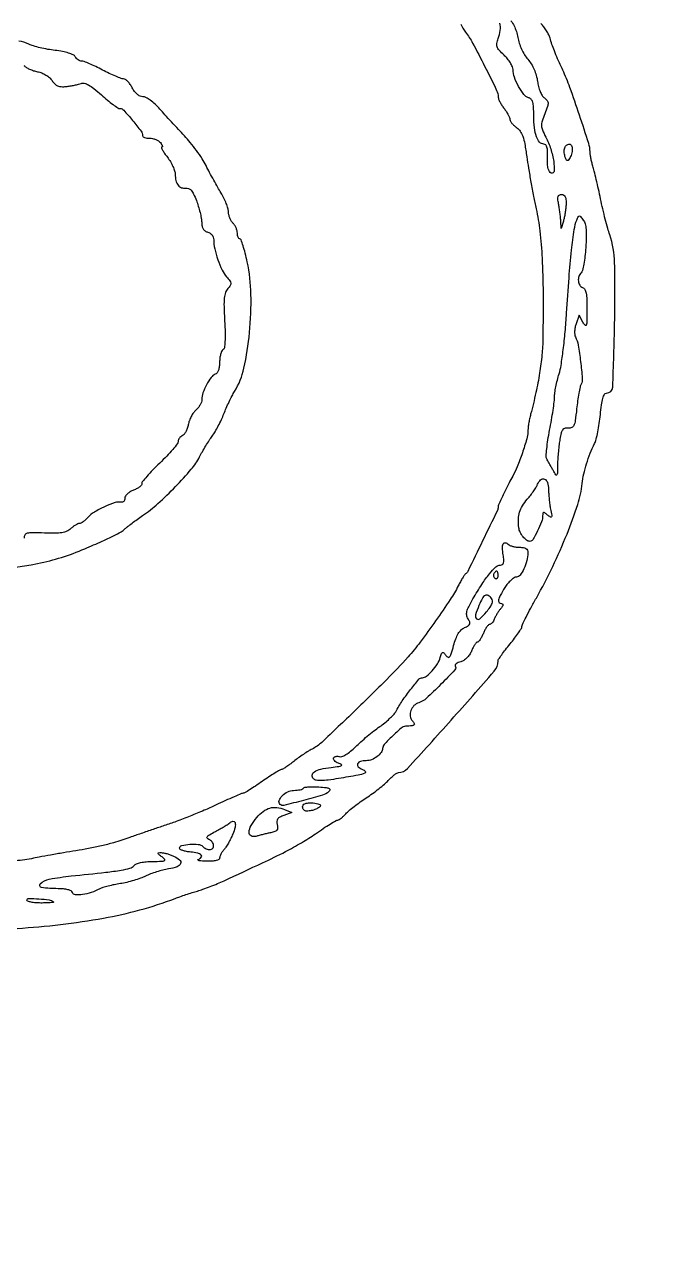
# Model space of a CAD drawing. Extents: x 0 to 5034, y 0 to 2560.
# Drawn here: x 911.2 to 1126.7, y 647.5 to 1064.3 of the extents above; entities that cross this region are included whole.
import ezdxf

# ---------------------------------------------------------------- set-up
doc = ezdxf.new("R2010")
doc.units = 0

msp = doc.modelspace()

# ---------------------------------------------------------------- linework, layer by layer
for points in [[(524.94203, 1406.5, -0.000002), (524.957967, 1420.439069, -0.000002), (524.972858, 1433.372917, -0.000002), (524.985445, 1444.229163, -0.000017)], [(1058.342836, 1064.478132, 0.063258), (1059.968444, 1061.767247, -0.043247), (1062.377039, 1058.091558, -0.006573), (1066.436675, 1050.303045, -0.003829), (1070.479916, 1042.135854, -0.109361), (1071.022236, 1039.862464, 0.089557), (1071.158307, 1039.173374, 0.024916), (1071.612376, 1038.165849, 0.024304), (1072.249887, 1037.057142, 0.023345), (1073, 1036, -0.020522), (1073.75017, 1034.955321, -0.022524), (1074.387624, 1033.883844, -0.02268), (1074.845877, 1032.926134, -0.095869), (1074.977764, 1032.306704, 0.129242), (1075.137714, 1031.7413, 0.038882), (1075.654406, 1031.002778, 0.036096), (1076.387276, 1030.232261, 0.032278), (1077.25, 1029.543498, -0.091305), (1078.436441, 1028.342945, -0.066116), (1079.282119, 1026.658728, -0.03913), (1079.956853, 1024.071173, -0.009677), (1080.645254, 1019.736794, 0.006762), (1081.229281, 1015.91594, 0.003572), (1082.051792, 1011.190857, 0.003554), (1082.96258, 1006.366636, 0.005483), (1083.825239, 1002.210804, -0.026229), (1085.063189, 994.692328, -0.014835), (1085.811228, 985.486012, -0.011428), (1086.144294, 973.824093, -0.005135), (1086.074234, 958.5, -0.020264), (1085.762243, 952.870591, -0.015885), (1084.983576, 946.804055, -0.014354), (1083.723433, 940.185025, -0.010373), (1081.955457, 932.88398, 0.013821), (1081.589605, 931.32628, 0.011157), (1081.280665, 929.635549, 0.011317), (1081.065586, 928.061324, 0.028295), (1081, 926.903307, -0.072274), (1080.655631, 924.53338, -0.010266), (1079.154838, 919.834074, -0.01228), (1077.409078, 915.113421, -0.036172), (1075.900949, 912, 0.015747), (1074.682076, 909.725313, 0.004552), (1072.9436, 906.138427, 0.001483), (1071.148005, 902.316843, 0.109504), (1071, 901.649149, -0.112854), (1070.714569, 900.400654, -0.000731), (1065.753557, 890.156129, -0.000661), (1060.740985, 879.878146, -0.126536), (1059.991043, 879, 0.090667), (1059.621045, 878.624269, 0.01026), (1058.967495, 877.61875, 0.012155), (1058.237301, 876.376841, 0.009601), (1057.506425, 875, -0.029003), (1054.80754, 870.359753, -0.007394), (1049.896286, 863.174464, -0.007823), (1044.655177, 855.986299, -0.020008), (1040.575996, 851, -0.014907), (1033.448105, 843.432473, -0.005042), (1022.637712, 832.8359, -0.002442), (1011.448668, 822.191824, -0.071445), (1008.234534, 819.93145, 0.020922), (1006.941977, 819.204876, 0.009048), (1005.281653, 818.135887, 0.008935), (1003.553783, 816.933387, 0.011713), (1002.022156, 815.770747, -0.009465), (1000.636944, 814.7094, -0.013077), (999.352152, 813.813907, -0.009662), (998.2583, 813.123184, -0.136821), (997.816562, 813, 0.135361), (997.337473, 812.867879, 0.004443), (995.62522, 811.825, 0.0082), (993.619399, 810.532683, 0.005579), (991.378623, 809, -0.005939), (989.134471, 807.467379, -0.00866), (987.11812, 806.175, -0.004917), (985.399501, 805.138177, -0.134044), (984.893347, 805, 0.099913), (984.348727, 804.890073, 0.002197), (981.859364, 803.829582, 0.004913), (978.953293, 802.542442, 0.003289), (975.653313, 801.015599, -0.009381), (971.772337, 799.277018, -0.005535), (967.076966, 797.339612, -0.005536), (962.343182, 795.507924, -0.00944), (958.344183, 794.09672, 0.001438), (954.555189, 792.827429, 0.001153), (950.482354, 791.43954, 0.001164), (946.721286, 790.138408, 0.002963), (944, 789.171759, -0.022225), (941.205525, 788.29875, -0.008097), (937.178125, 787.303942, -0.00801), (932.731811, 786.356475, -0.00948), (928.5, 785.608379, 0.002669), (924.304749, 784.925537, 0.002406), (919.96875, 784.174536, 0.00241), (916.088213, 783.463864, 0.007627), (913.5, 782.935962, -0.053873), (907.367332, 782.265978, -0.005722)], [(908.700923, 759.450072, 0.029206), (937.802935, 762.891686, 0.046237), (962, 769.549831, -0.006495), (963.627717, 770.140191, -0.003505), (965.646875, 770.827152, -0.00349), (967.714038, 771.498333, -0.005485), (969.5, 772.042976, 0.014129), (971.387038, 772.654288, 0.006625), (973.79375, 773.545894, 0.006558), (976.293489, 774.547673, 0.009153), (978.5, 775.513462, 0.002098), (991.511195, 781.56084, 0.00885), (999.233272, 785.357668, 0.014425), (1004.667174, 788.351108, 0.019418), (1009.391922, 791.387523, -0.005631), (1011.982095, 793.154876, -0.008264), (1014.302032, 794.645085, -0.004514), (1016.281826, 795.846471, -0.134908), (1016.840483, 796, 0.139913), (1017.284214, 796.126647, 0.024971), (1018.000062, 796.622691, 0.025272), (1018.803381, 797.308208, 0.02044), (1019.595012, 798.119798, -0.034286), (1020.657404, 799.150323, -0.01029), (1022.40916, 800.569939, -0.010263), (1024.446041, 802.086302, -0.010959), (1026.5, 803.483966, 0.012875), (1028.59203, 804.919296, 0.010694), (1030.743392, 806.549578, 0.010839), (1032.65046, 808.128475, 0.028498), (1033.924314, 809.364168, -0.01917), (1034.926604, 810.373382, -0.024011), (1035.933436, 811.225724, -0.023295), (1036.824612, 811.845802, -0.141258), (1037.359524, 812, 0.211004), (1040.362934, 813.326523, 0.002482), (1055.162559, 829.730826, 0.002755), (1069.693297, 846.180295, 0.181461), (1071, 849.662235, -0.145829), (1071.161461, 850.204057, -0.007859), (1072.175, 851.701711, -0.011735), (1073.467576, 853.459189, -0.008249), (1075, 855.377215, 0.009459), (1076.532258, 857.304572, 0.013151), (1077.825, 859.090814, 0.009606), (1078.82431, 860.612905, 0.141367), (1079, 861.221883, -0.113853), (1079.156652, 861.900927, -0.00356), (1080.431952, 864.471224, -0.006779), (1082.006895, 867.487163, -0.004626), (1083.87473, 870.873433, 0.01662), (1089.392522, 881.470088, 0.016392), (1094.221458, 892.458238, 0.016861), (1097.834153, 902.430715, 0.050672), (1099.36003, 909.5, -0.026634), (1099.89753, 912.736265, -0.020393), (1100.814993, 916.204334, -0.019866), (1102.046239, 919.694684, -0.021196), (1103.527229, 923, 0.053685), (1104.055758, 924.419811, 0.012608), (1104.619414, 926.895313, 0.012847), (1105.125338, 929.791031, 0.012315), (1105.490075, 932.75, -0.011002), (1105.884086, 936.017102, -0.032491), (1106.348538, 938.228897, -0.048021), (1106.881011, 939.610298, -0.284017), (1107.511722, 940, 0.402712), (1109.645437, 942.051203, 0.004627), (1110.295013, 963.572205, 0.01025), (1110.303614, 983.985683, 0.0778), (1108.629732, 993.432736, -0.015214), (1107.979614, 995.532693, -0.005018), (1107.149726, 998.655241, -0.004992), (1106.298156, 1002.13888, -0.005641), (1105.551906, 1005.5, 0.003092), (1104.839452, 1008.788026, 0.003135), (1104.089509, 1012.052106, 0.00305), (1103.401883, 1014.883973, 0.012817), (1102.935094, 1016.570998, -0.014098), (1102.577102, 1017.877837, -0.01226), (1102.274684, 1019.26493, -0.012422), (1102.062994, 1020.533869, -0.035129), (1102, 1021.429365, 0.077606), (1101.56867, 1024.191606, 0.003178), (1098.431446, 1033.781742, 0.005914), (1095.191371, 1043.108838, 0.020707), (1092.786435, 1049, -0.003147), (1091.069236, 1052.817635, -0.009207), (1089.950645, 1055.478281, -0.012653), (1089.149938, 1057.643109, -0.013842), (1088.485234, 1059.782227, 0.049895), (1088.070386, 1060.841414, 0.021505), (1087.321329, 1062.161853, 0.021024), (1086.396778, 1063.510204, 0.026083), (1085.422384, 1064.67825, -0.025125)], [(1075.28669, 1065.637497, -0.039303), (1076.353205, 1063.887729, -0.039089), (1077.137636, 1061.983106, -0.038515), (1077.620756, 1059.970197, 0.040142), (1078.079005, 1058.087897, 0.027971), (1078.880157, 1056.05244, 0.028105), (1079.895493, 1054.135512, 0.04291), (1081.002256, 1052.614565, -0.041611), (1082.15802, 1051.034905, -0.033755), (1083.129448, 1049.173497, -0.033355), (1083.852958, 1047.171745, -0.037742), (1084.26807, 1045.172192, 0.031506), (1084.613643, 1043.396763, 0.033999), (1085.173657, 1041.724817, 0.036645), (1085.858373, 1040.35807, 0.100773), (1086.580824, 1039.564559, -0.059435), (1087.517139, 1038.692114, -0.170691), (1087.8288, 1037.873665, -0.091421), (1087.647179, 1036.723523, -0.010414), (1086.717482, 1034.251936, 0.018626), (1085.821959, 1031.747152, 0.088558), (1085.626304, 1030.244277, 0.088605), (1085.962796, 1028.766911, 0.018656), (1087.09025, 1026.359569, -0.041893), (1088.73406, 1022.378377, -0.039892), (1089.724125, 1018.113322, -0.050752), (1089.87638, 1014.871886, -0.499287), (1088.9044, 1014.220863, -0.174777), (1088.285761, 1014.723233, -0.076468), (1087.878253, 1015.714462, -0.049385), (1087.667429, 1017.224472, -0.018721), (1087.661905, 1019.355663, 0.015776), (1087.66915, 1021.552717, 0.056958), (1087.471327, 1022.936031, 0.11247), (1087.066932, 1023.713111, 0.220199), (1086.447089, 1024, -0.213122), (1084.992489, 1024.649517, -0.096229), (1083.897418, 1026.480496, -0.060684), (1083.213309, 1029.456912, -0.026181), (1083, 1033.527878, 0.012226), (1082.927771, 1036.48134, 0.05732), (1082.651745, 1038.155386, 0.113461), (1082.1159, 1039.127252, 0.145085), (1081.25, 1039.661478, -0.16413), (1079.668142, 1040.720612, -0.037421), (1077.875229, 1043.453406, -0.039189), (1076.451912, 1046.57758, -0.087509), (1076, 1049.139891, 0.103278), (1075.794577, 1050.123801, 0.035506), (1075.115973, 1051.418939, 0.033497), (1074.14221, 1052.781238, 0.032982), (1072.990548, 1054.00883, -0.019847), (1071.323595, 1055.69473, -0.10198), (1070.65493, 1056.818372, -0.13231), (1070.573901, 1057.966643, -0.042696), (1071.046007, 1059.621006, 0.063173), (1071.700607, 1062.32944, 0.086131), (1071.548082, 1064.831916, 0.185691)], [(897.786815, 880.354, 0.040882), (915.587151, 882.50853, 0.050729), (931.5, 887.492781, 0.003217), (937.415279, 890.073229, 0.01086), (941.23197, 891.867719, 0.015264), (943.78006, 893.232551, 0.063612), (945.164711, 894.283688, -0.027369), (945.953551, 894.97786, -0.005519), (947.434686, 896.117651, -0.005811), (949.189888, 897.406098, -0.005404), (951.0172, 898.685417, 0.033256), (956.172075, 902.739925, 0.016967), (962.10625, 908.458483, 0.016175), (967.417723, 914.303363, 0.057539), (970.229584, 918.5, -0.010701), (971.178467, 920.250307, -0.007232), (972.331435, 922.20625, -0.007288), (973.50139, 924.065415, -0.014391), (974.493478, 925.5, 0.025362), (975.462293, 926.968775, 0.012197), (976.560078, 928.940625, 0.012059), (977.607658, 931.057774, 0.01689), (978.432462, 933, -0.011356), (979.234072, 934.947223, -0.00823), (980.211144, 937.079405, -0.00832), (981.206506, 939.074398, -0.017928), (982.052463, 940.568188, 0.084381), (985.199579, 948.384535, 0.029281), (987.092542, 960.430843, 0.029529), (987.586585, 973.3307, 0.047526), (986.317095, 984.25, 0.009592), (985.621784, 987.220865, 0.015371), (984.902622, 989.723438, 0.009218), (984.218476, 991.727304, 0.315746), (983.829698, 992, -0.21489), (983.512319, 992.143007, -0.079626), (983.243724, 992.566518, -0.060563), (983.060805, 993.190172, -0.041104), (983, 993.928571, 0.064082), (982.890877, 994.776513, 0.039128), (982.559375, 995.73125, 0.038656), (982.074273, 996.641413, 0.054664), (981.5, 997.357143, -0.063289), (980.924163, 998.10065, -0.038722), (980.435793, 999.098438, -0.038286), (980.09982, 1000.179812, -0.054457), (979.98355, 1001.178571, 0.069005), (979.814044, 1002.340356, 0.022212), (979.253319, 1003.99308, 0.021679), (978.458328, 1005.798177, 0.022676), (977.520759, 1007.5, -0.007527), (976.394875, 1009.40477, -0.003689), (975.01544, 1011.862746, -0.003659), (973.619156, 1014.438721, -0.005305), (972.427298, 1016.73488, 0.025641), (971.081119, 1019.089063, 0.013736), (969.194743, 1021.857134, 0.013643), (967.110019, 1024.58278, 0.020729), (965.140089, 1026.821231, -0.002689), (963.095498, 1028.982111, -0.00181), (960.782957, 1031.470654, -0.001823), (958.562653, 1033.895024, -0.003615), (956.82317, 1035.836351, 0.024695), (955.249831, 1037.449943, 0.029957), (953.618798, 1038.792672, 0.031708), (952.134936, 1039.734304, 0.12618), (951.09885, 1040, -0.106069), (950.146381, 1040.204354, -0.068155), (949.184608, 1040.805724, -0.058029), (948.280235, 1041.757295, -0.041723), (947.5, 1043, 0.033484), (946.805167, 1044.148211, 0.040386), (946.001099, 1045.11875, 0.044803), (945.209439, 1045.797359, 0.156026), (944.575866, 1046, -0.090821), (943.750042, 1046.151251, -0.009679), (941.931061, 1046.88125, -0.011677), (939.784341, 1047.851156, -0.009136), (937.5, 1049, 0.00898), (935.217401, 1050.148861, 0.011527), (933.075992, 1051.11875, 0.009478), (931.262365, 1051.850022, 0.091331), (930.448144, 1052, -0.092612), (929.871611, 1052.107712, -0.056202), (929.254879, 1052.430108, -0.053743), (928.693569, 1052.90419, -0.063048), (928.279973, 1053.464199, 0.155674), (927.58644, 1054.112526, 0.034539), (926.054742, 1054.713328, 0.030178), (923.98934, 1055.228445, 0.017937), (921.480283, 1055.603059, -0.016115), (918.982071, 1055.966755, -0.014484), (916.421168, 1056.501255, -0.014688), (914.152133, 1057.114843, -0.043513), (912.655609, 1057.713351, 0.092734), (909.205735, 1058.714653, 0.008672)], [(910.978038, 1050.526462, 0.081207), (911.679284, 1049.916351, 0.030802), (912.826242, 1049.301081, 0.02952), (914.179711, 1048.773376, 0.031834), (915.552495, 1048.424174, -0.048841), (916.982652, 1048.008201, -0.041625), (918.388184, 1047.305071, -0.043067), (919.599605, 1046.415973, -0.067989), (920.444199, 1045.444819, 0.051266), (921.367734, 1044.308546, 0.097447), (922.342058, 1043.653935, 0.088558), (923.556262, 1043.381578, 0.036804), (925.242187, 1043.431451, 0.014163), (926.616972, 1043.613246, 0.012102), (928.053801, 1043.880643, 0.01227), (929.348594, 1044.187554, 0.033636), (930.238837, 1044.487049, -0.163924), (931.334713, 1044.560379, -0.064387), (932.754902, 1043.98201, -0.040758), (934.601427, 1042.727374, -0.013509), (937.096991, 1040.602705, 0.01062), (939.143751, 1038.83964, 0.014665), (941.058501, 1037.352045, 0.011206), (942.695546, 1036.210892, 0.147647), (943.394154, 1036, -0.21248), (944.636761, 1035.446973, -0.010384), (947.651496, 1031.957682, -0.011862), (950.481548, 1028.371368, -0.162496), (951, 1026.818215, 0.250063), (951.167618, 1026.504021, 0.06489), (951.698407, 1026.240351, 0.050239), (952.466804, 1026.059583, 0.032676), (953.377555, 1026, -0.055078), (954.379233, 1025.889322, -0.043151), (955.42239, 1025.559375, -0.044437), (956.350236, 1025.074671, -0.077115), (957, 1024.5, -0.027818), (957.42654, 1023.923633, -0.064459), (957.661495, 1023.440625, -0.143719), (957.673383, 1023.13217, -0.343596), (957.503756, 1023, 0.53081), (957.368265, 1022.799734, 0.029826), (957.74957, 1021.991475, 0.024946), (958.42873, 1020.884526, 0.012852), (959.381311, 1019.566722, -0.028643), (960.384692, 1018.082098, -0.026882), (961.235258, 1016.461432, -0.027904), (961.83099, 1014.942488, -0.077998), (962.015313, 1013.816722, 0.054159), (962.262346, 1011.674754, 0.107454), (962.982506, 1010.133545, 0.143193), (964.114093, 1009.299555, 0.13235), (965.5542, 1009.173205, -0.144878), (966.522501, 1009.064205, -0.115674), (967.374989, 1008.442415, -0.066219), (968.204707, 1007.170597, -0.018833), (969.143337, 1005, -0.017558), (969.816504, 1003.068605, -0.0149), (970.393764, 1000.986562, -0.015157), (970.805618, 999.057598, -0.040251), (970.945616, 997.65638, 0.044093), (971.087348, 996.339968, 0.088359), (971.465966, 995.368535, 0.106065), (972.100175, 994.700248, 0.086323), (973, 994.289749, -0.081569), (973.794586, 993.936284, -0.080805), (974.437336, 993.346332, -0.081585), (974.855376, 992.588575, -0.085539), (975, 991.749388, 0.055864), (975.338541, 988.728776, 0.027714), (976.400293, 985.017376, 0.027494), (977.83189, 981.524953, 0.071022), (979.334363, 979.260478, -0.020064), (980.453551, 977.897482, -0.136869), (980.769349, 977.095949, -0.173416), (980.585083, 976.343452, -0.036983), (979.748915, 975.260478, 0.102789), (978.972927, 973.92561, 0.056342), (978.578549, 972.067559, 0.031523), (978.48324, 969.228717, 0.00702), (978.694445, 964.377001, -0.00802), (978.864695, 960.277433, -0.021248), (978.814761, 957.34442, -0.023982), (978.593809, 955.296347, -0.218847), (978.11, 954.567984, 0.151768), (977.681548, 954.075503, 0.038493), (977.326062, 953.063476, 0.035679), (977.081623, 951.789174, 0.029557), (977, 950.409598, -0.033157), (976.902004, 948.933483, -0.054477), (976.603011, 947.719192, -0.069532), (976.134725, 946.839366, -0.145115), (975.524573, 946.371056, 0.145405), (974.147249, 945.312675, 0.034849), (972.605768, 942.838314, 0.036466), (971.383917, 940.061913, 0.085628), (971, 937.836575, -0.0852), (970.85677, 937.002129, -0.042618), (970.413767, 936.023721, -0.040676), (969.767943, 935.062608, -0.04747), (969.004313, 934.271665, 0.061479), (968.195737, 933.38594, 0.032834), (967.417843, 932.121274, 0.032128), (966.783082, 930.70583, 0.042998), (966.406017, 929.350721, -0.035994), (966.07199, 928.081822, -0.040394), (965.568674, 926.924114, -0.044324), (964.982376, 926.028126, -0.134901), (964.401704, 925.600654, 0.078306), (963.865863, 925.291927, 0.065206), (963.411751, 924.815644, 0.066714), (963.104688, 924.251043, 0.091475), (963, 923.683605, -0.166939), (962.722894, 922.87677, -0.011418), (961.171487, 920.975793, -0.015317), (959.159868, 918.763623, -0.010851), (956.775274, 916.40222, 0.009801), (954.405768, 914.065595, 0.014768), (952.443315, 911.930327, 0.009503), (950.920544, 910.102894, 0.224765), (950.769285, 909.466977, -0.229948), (950.651543, 908.992782, -0.053378), (950.044276, 908.405433, -0.044558), (949.124687, 907.812085, -0.030769), (947.99401, 907.303841, 0.044455), (946.848524, 906.750826, 0.051614), (945.87949, 906.02668, 0.059153), (945.21448, 905.249425, 0.148467), (945, 904.543027, -0.077664), (944.905829, 903.940412, -0.108726), (944.632812, 903.47083, -0.127828), (944.225892, 903.208118, -0.133837), (943.75, 903.182914, 0.136103), (941.724499, 903.066601, 0.024786), (938.196188, 901.667701, 0.027401), (934.729137, 899.854697, 0.074918), (932.595012, 898.10705, -0.024342), (931.791112, 897.300496, -0.028384), (930.951085, 896.618946, -0.029227), (930.18755, 896.133382, -0.127685), (929.673753, 896, 0.107252), (929.156994, 895.887863, 0.026965), (928.388779, 895.486662, 0.026277), (927.540352, 894.921355, 0.023823), (926.726478, 894.252466, -0.080891), (925.41663, 893.405237, -0.062095), (923.780564, 892.919382, -0.039816), (921.473282, 892.722671, -0.011534), (917.897737, 892.785623, 0.006112), (913.730304, 892.904208, 0.066353), (912.063641, 892.709516, 0.202224), (911.293065, 892.126311, 0.13172), (911, 891.033158, -0.178306)], [(517.293101, 263.906391, 0.000009), (580.140047, 263.898438, 0.000011), (655.049667, 263.892017, 0.000009), (736, 263.888383, -0.000109)], [(1246.95625, 263.99929, 0.000006), (1282.887583, 264.009388, 0.006002)]]:
    msp.add_lwpolyline(points, format="xyb")
for points in [[(1095.984687, 1022.25, -0.040589), (1095.915209, 1021.479097, -0.026516), (1095.716734, 1020.608062, -0.026663), (1095.430678, 1019.773925, -0.045255), (1095.094011, 1019.117872, -0.051661), (1094.622373, 1018.519873, -0.321961), (1094.259999, 1018.455131, -0.185613), (1093.927677, 1018.806474, -0.020804), (1093.544776, 1019.858924, -0.062716), (1093.254342, 1021.436492, -0.102192), (1093.452838, 1022.778148, -0.138846), (1094.094866, 1023.665234, -0.168668), (1095.059017, 1024, -0.180636), (1095.416947, 1023.866328, -0.092618), (1095.719088, 1023.485937, -0.07216), (1095.921002, 1022.919591, -0.051834)], [(1093.90032, 1003.75, -0.018398), (1093.803927, 1002.323143, -0.012768), (1093.594733, 1000.720312, -0.012896), (1093.31443, 999.189553, -0.025765), (1093, 998), (1092.19936, 995.5), (1092.09968, 998.125, 0.014524), (1092.017233, 999.353693, 0.007331), (1091.845687, 1000.896875, 0.007274), (1091.621715, 1002.487156, 0.010733), (1091.375, 1003.875, -0.020321), (1091.121096, 1005.481427, -0.10686), (1091.206923, 1006.365385, -0.208138), (1091.614344, 1006.829799, -0.110512), (1092.375, 1007, -0.131541), (1093.117692, 1006.801171, -0.153393), (1093.610135, 1006.265335, -0.090963), (1093.865302, 1005.295937, -0.026661)], [(1100.557457, 989.065571, -0.011691), (1100.281318, 986.143571, -0.015738), (1099.886672, 983.515931, -0.012786), (1099.43927, 981.376171, -0.139318), (1099.0149, 980.6149, 0.115596), (1098.225655, 979.342583, 0.105951), (1098.050192, 977.809331, 0.116372), (1098.514418, 976.449022, 0.162358), (1099.5, 975.638374, -0.183054), (1100.218233, 974.997542, -0.071041), (1100.667771, 973.719999, -0.039952), (1100.911587, 971.639159, -0.010501), (1100.964565, 968.281385, -0.003258), (1100.91612, 964.155702, -0.070305), (1100.724587, 962.958477, -0.583024), (1100.328217, 962.871466, -0.056322), (1099.608536, 963.882375), (1098.287943, 966.26475), (1097.283962, 963.382375, 0.035682), (1096.9561, 962.168691, 0.034428), (1096.799143, 960.906073, 0.036421), (1096.819435, 959.776488, 0.095283), (1097.04336, 959, -0.074739), (1097.982696, 956.180164, -0.013099), (1098.799765, 950.629737, -0.009962), (1099.366312, 944.985359, -0.138965), (1098.972025, 943, 0.065138), (1098.633841, 942.050358, 0.008556), (1098.218283, 939.945371, 0.009821), (1097.815235, 937.41826, 0.008082), (1097.481921, 934.707646, -0.007174), (1096.997128, 930.705146, -0.068892), (1096.536255, 929.055623, -0.19627), (1095.814778, 928.351583, -0.131703), (1094.656686, 928.207646, 0.090927), (1093.551449, 928.159971, 0.175741), (1092.817103, 927.686795, 0.099623), (1092.300331, 926.622118, 0.018797), (1091.835348, 924.5, 0.013786), (1091.553896, 922.644583, 0.007503), (1091.305526, 920.353125, 0.007471), (1091.122635, 918.013758, 0.01175), (1091.042888, 916, -0.002813), (1090.976707, 912.951633, -0.156774), (1090.789855, 912.420623, -0.521979), (1090.476723, 912.433382, -0.010882), (1089.52448, 914, -0.002438), (1088.921077, 915.055039, -0.002169), (1088.303817, 916.157763, -0.002177), (1087.757214, 917.15449, -0.006711), (1087.399639, 917.834938, -0.132562), (1087.208259, 918.747007, -0.010545), (1087.401861, 921.228982, -0.013704), (1087.781893, 924.220964, -0.010067), (1088.360417, 927.514535, 0.005657), (1088.988887, 930.916116, 0.006157), (1089.521552, 934.236444, 0.00581), (1089.909401, 937.088997, 0.029929), (1090.010824, 938.679597, -0.035903), (1090.11855, 940.101567, -0.012276), (1090.472577, 942.140257, -0.012131), (1090.974938, 944.378848, -0.013712), (1091.567549, 946.5, 0.03714), (1092.225533, 949.366792, 0.007371), (1092.942852, 954.584375, 0.007767), (1093.595626, 960.699188, 0.007158), (1094.078594, 967, -0.003867), (1094.914776, 978.939471, -0.008044), (1095.788308, 988.230531, -0.008056), (1096.673634, 995.222884, -0.062574), (1097.540158, 998.390299, -0.015088), (1098.072129, 999.574528, -0.287043), (1098.401072, 999.780468, -0.22865), (1098.784411, 999.595643, -0.010148), (1099.703383, 998.39097, -0.092541), (1100.324161, 997.09534, -0.042758), (1100.654006, 995.249117, -0.029713), (1100.735754, 992.689197, -0.01084)], [(1088, 907.625, 0.015603), (1088.047956, 906.088611, 0.009083), (1088.196417, 904.25, 0.009075), (1088.41227, 902.411755, 0.015138), (1088.668655, 900.875, -0.006448), (1089.048394, 898.819602, -0.159567), (1088.965127, 898.255962, -0.449525), (1088.627956, 898.165276, -0.026538), (1087.668655, 898.872445, 0.014332), (1086.716542, 899.610836, 0.192256), (1086.296617, 899.718554, 0.336865), (1086.059003, 899.484136, 0.035595), (1086, 898.656372, -0.090915), (1085.623156, 896.601003, -0.023592), (1084.277349, 893.50321, -0.017069), (1082.697761, 890.549954, -0.267498), (1081.743359, 890, -0.160387), (1080.609904, 890.373183, -0.06185), (1079.394441, 891.527669, -0.058947), (1078.414779, 893.05668, -0.086472), (1077.975094, 894.588323, -0.033129), (1077.854142, 897.551099, -0.065841), (1078.220656, 899.867499, -0.068097), (1079.165549, 901.958613, -0.037768), (1080.831285, 904.215204, 0.013557), (1081.961914, 905.601203, 0.013476), (1083.018096, 907.049154, 0.013438), (1083.872098, 908.362983, 0.050104), (1084.299901, 909.25, -0.117461), (1085.321416, 910.798642, -0.300498), (1086.584626, 911.015494, -0.21277), (1087.642507, 909.851534, -0.079769)], [(1078.2, 888, -0.035879), (1079.532517, 887.904259, -0.1106), (1080.37178, 887.584752, -0.154033), (1080.836177, 887.011728, -0.094128), (1081, 886.149223, -0.061338), (1080.672466, 883.489353, -0.048562), (1079.699747, 880.757709, -0.050563), (1078.411484, 878.609439, -0.229919), (1077.152175, 877.957674, 0.14173), (1076.366119, 877.708306, 0.038043), (1075.324389, 876.891721, 0.035364), (1074.23278, 875.741403, 0.030177), (1073.25, 874.388333, 0.015021), (1071.699414, 871.788653, 0.076971), (1071.11853, 870.21748, 0.232439), (1071.339893, 869.372711, 0.217786), (1072.154988, 869, -0.184798), (1072.51475, 868.862332, -0.26499), (1072.620242, 868.545882, -0.102729), (1072.391799, 868.007122, -0.025964), (1071.806987, 867.25, 0.024118), (1071.186056, 866.452222, 0.01695), (1070.563196, 865.5, 0.017151), (1070.028079, 864.545723, 0.034004), (1069.683384, 863.75, -0.043168), (1069.37866, 863.080413, -0.051366), (1068.977744, 862.514063, -0.059321), (1068.546155, 862.124981, -0.155011), (1068.152705, 862, 0.204854), (1067.723824, 861.816586, 0.03505), (1067.144946, 861.11875, 0.033257), (1066.542379, 860.148892, 0.02419), (1066, 859, -0.020141), (1065.468833, 857.850851, -0.028696), (1064.899911, 856.88125, -0.028173), (1064.365427, 856.169839, -0.221031), (1064, 856, 0.221383), (1063.634378, 855.829772, 0.028022), (1063.098542, 855.115014, 0.028596), (1062.527916, 854.141307, 0.020056), (1061.994731, 852.98728, -0.049913), (1061.331256, 851.750674, -0.048609), (1060.430724, 850.658069, -0.051766), (1059.407434, 849.82907, -0.083076), (1058.380322, 849.380607, 0.035361), (1057.50884, 849.095095, 0.063521), (1056.854578, 848.725546, 0.099676), (1056.505741, 848.336584, 0.278359), (1056.509472, 847.984674, -0.338169), (1056.377377, 846.649555, -0.00745), (1051.589777, 841.669619, -0.012601), (1046.77499, 837.047478, -0.108537), (1044.209747, 835.566571, 0.119867), (1042.583583, 834.578652, 0.111777), (1041.541925, 832.930556, 0.117427), (1041.340783, 831.061965, 0.142496), (1042.039826, 829.452012, -0.041245), (1042.685484, 828.52877, -0.370293), (1042.603046, 828.079403, -0.143286), (1041.961034, 827.811402, -0.007746), (1039.75, 827.6, 0.157717), (1038.238393, 826.973893, 0.015788), (1035.305892, 824.311723, 0.014654), (1032.530541, 821.465558, 0.188045), (1032, 820.104762, -0.166336), (1031.539125, 818.75772, -0.067961), (1030.139862, 817.385133, -0.064379), (1028.296941, 816.350695, -0.096018), (1026.487588, 816, 0.062981), (1024.501823, 815.748874, 0.228435), (1023.555235, 814.950352, 0.325464), (1023.763797, 813.964223, 0.091608), (1025.185755, 813.091701, -0.136689), (1026.157756, 812.36898, -0.502454), (1025.984638, 811.747013, -0.048082), (1023.756025, 811.125379, -0.003152), (1017.157371, 809.995229, -0.00896), (1013.604713, 809.475002, -0.028843), (1011.222413, 809.308422, -0.043519), (1009.611587, 809.429203, -0.157169), (1008.707371, 809.892629, -0.2299), (1008.278022, 811.132139, -0.221529), (1008.979006, 812.263983, -0.089654), (1011.128999, 813.176641, -0.0276), (1014.615827, 813.765945, 0.005183), (1017.274585, 814.093571, 0.092041), (1018.092312, 814.361419, 0.579726), (1018.098744, 814.684002, 0.046449), (1017.138547, 815.144451, -0.044519), (1016.313791, 815.536054, -0.072951), (1015.712607, 816.02014, -0.105648), (1015.418327, 816.514745, -0.223561), (1015.46778, 816.947867, -0.122511), (1015.802997, 817.275146, -0.081448), (1016.306831, 817.46887, -0.073528), (1016.898339, 817.503064, -0.069452), (1017.48681, 817.366688, 0.19463), (1018.294086, 817.381257, 0.037774), (1019.614674, 818.065436, 0.033852), (1021.170989, 819.179328, 0.021956), (1022.816687, 820.660362, -0.012695), (1024.623999, 822.34844, -0.00774), (1026.838296, 824.253356, -0.007755), (1029.092908, 826.074497, -0.013608), (1031.02068, 827.5, 0.017306), (1032.745658, 828.795382, 0.017336), (1034.375896, 830.20625, 0.017445), (1035.709662, 831.533483, 0.06346), (1036.408778, 832.5, -0.023706), (1038.652327, 836.185154, -0.017473), (1041.464548, 840.04855, -0.010288), (1044.255026, 843.466071, -0.219813), (1045.410855, 844, 0.17346), (1046.84745, 844.513846, 0.039263), (1048.74485, 846.337168, 0.040595), (1050.469764, 848.626676, 0.067528), (1051.474357, 850.819015, -0.014336), (1051.9244, 852.16133, -0.224312), (1052.260473, 852.492012, -0.30411), (1052.658951, 852.388371, -0.023636), (1053.386096, 851.486661, 0.115944), (1054.071488, 850.899251, 0.363174), (1054.620772, 851.021514, 0.089603), (1055.146191, 852.039867, 0.007934), (1055.953279, 854.828425, -0.023138), (1056.708468, 857.168811, -0.047922), (1057.550196, 858.892937, -0.062241), (1058.52314, 860.110316, -0.086386), (1059.673495, 860.897096, 0.029346), (1060.914709, 861.553102, 0.163481), (1061.394252, 862.120331, 0.192923), (1061.391898, 862.806086, 0.04344), (1060.851548, 863.866102, -0.095861), (1060.38865, 865.06987, -0.104158), (1060.428245, 866.322553, -0.059145), (1061.041751, 867.965834, -0.012797), (1062.500747, 870.629786, -0.012345), (1065.494362, 875.497822, -0.026717), (1068.080495, 879.048863, -0.031353), (1070.250501, 881.399049, -0.192981), (1071.749531, 882, 0.142672), (1072.43607, 882.19997, 0.184534), (1072.82419, 882.722375, 0.089697), (1072.917926, 883.705121, 0.019266), (1072.708205, 885.410696, -0.027478), (1072.451986, 887.820312, -0.122069), (1072.721581, 889.207564, -0.350682), (1073.407819, 889.548714, -0.14403), (1074.383333, 889.016667, 0.097354), (1074.966066, 888.625395, 0.034232), (1075.923854, 888.298646, 0.032442), (1077.053499, 888.074978, 0.032664)], [(1069.542705, 879.069098, 0.108373), (1069.401101, 878.665803, 0.099685), (1069.434921, 878.22714, 0.095498), (1069.639411, 877.820631, 0.090427), (1069.983688, 877.510081, 0.136093), (1070.36964, 877.397824, 0.190788), (1070.701458, 877.524436, 0.140899), (1070.925389, 877.890269, 0.067432), (1071, 878.440983, 0.039415), (1070.914842, 879.519563, 0.25701), (1070.592818, 879.933879, 0.315493), (1070.13314, 879.838655, 0.050477)], [(1064.520059, 868.393766, 0.026648), (1063.370464, 865.169527, 0.290567), (1063.729575, 863.903284, 0.38509), (1064.850146, 863.910326, 0.032896), (1067.011988, 866.168673, 0.020101), (1068.271288, 867.799318, 0.062343), (1068.927799, 869.021653, 0.105302), (1069.080164, 869.974714, 0.160248), (1068.780264, 870.75, 0.086347), (1067.621791, 871.749047, 0.267247), (1066.627209, 871.76604, 0.144028), (1065.660747, 870.788116, 0.024414)], [(1013.855223, 805.571336, -0.110498), (1011.71026, 804.374447, -0.008533), (1005.322572, 802.594254, -0.005163), (998.639225, 800.927506, -0.260535), (997.384148, 801.282519, -0.292153), (997.106726, 802.541344, -0.105477), (998.127623, 804.1634, -0.083156), (999.985757, 805.526589, -0.117287), (1001.976167, 806, 0.024395), (1003.123325, 806.056003, 0.031234), (1004.167109, 806.224456, 0.032415), (1004.991519, 806.468015, 0.167838), (1005.35421, 806.764107, -0.218919), (1005.776872, 807.044773, -0.0199), (1007.066007, 807.194139, -0.022886), (1008.686604, 807.242434, -0.01585), (1010.51845, 807.155045, -0.009279), (1012.966612, 806.914544, -0.081847), (1014.00784, 806.615348, -0.356378), (1014.217517, 806.173374, -0.151136)], [(998.634824, 797.540535, 0.035352), (997.282057, 796.954435, 0.120694), (996.56585, 796.326597, 0.149916), (996.305806, 795.52367, 0.065468), (996.435806, 794.399746, -0.056986), (996.586432, 793.265762, -0.177287), (996.338584, 792.548538, -0.143008), (995.639781, 792.067316, -0.032999), (994.240901, 791.705654, 0.008168), (993.027557, 791.455449, 0.005427), (991.644202, 791.130742, 0.005463), (990.307824, 790.786186, 0.010614), (989.25, 790.476858, -0.199965), (987.645777, 790.620026, -0.290686), (986.958793, 791.816305, -0.118791), (987.621584, 794.112845, -0.045547), (989.534134, 796.858197, -0.0556), (991.703082, 798.920518, -0.09306), (993.947112, 800.042207, -0.09935), (996.338257, 800.233658, -0.070969), (998.939919, 799.541964), (1001.379838, 798.505904)], [(1011, 800.954809, -0.247087), (1010.657402, 800.30386, -0.049689), (1009.471583, 799.652096, -0.047166), (1007.944039, 799.164461, -0.053737), (1006.418213, 799, -0.100112), (1005.87699, 799.109462, -0.098191), (1005.4166, 799.420978, -0.097688), (1005.108215, 799.886162, -0.097975), (1005, 800.433117, -0.163775), (1005.205005, 801.042203, -0.125455), (1005.758455, 801.482351, -0.080077), (1006.688802, 801.732271, -0.032773), (1008, 801.780937, -0.023274), (1009.149661, 801.694592, -0.03682), (1010.11875, 801.503077, -0.042071), (1010.813897, 801.247115, -0.29132)], [(981.452929, 791.233102, -0.015961), (980.760203, 789.713423, -0.014047), (979.943506, 788.173788, -0.014256), (979.128033, 786.826579, -0.040708), (978.461862, 785.957858, 0.032234), (977.90241, 785.253325, 0.030894), (977.429422, 784.472967, 0.032398), (977.100318, 783.732762, 0.088629), (977, 783.171259, -0.267146), (976.722664, 782.689233, -0.068865), (975.859708, 782.335436, -0.046397), (974.521477, 782.121063, -0.021175), (972.75, 782.078947, -0.011459), (971.197245, 782.143409, -0.031921), (970.115625, 782.282867, -0.122766), (969.720772, 782.467002, -0.571698), (969.75, 782.662281, 0.114364), (970.818257, 783.41092, 0.397023), (970.799764, 784.178709, 0.145453), (969.593775, 784.840615, 0.032637), (967.25, 785.189635, -0.024975), (965.81319, 785.381155, -0.038447), (964.601562, 785.70258, -0.044348), (963.737484, 786.093446, -0.270672), (963.5, 786.5, -0.34852), (964.202892, 787.385911, -0.0391), (966.924386, 787.800609, -0.040063), (969.80963, 787.780333, -0.176367), (971.327158, 787.072842, 0.051946), (971.833354, 786.66216, 0.038312), (972.466728, 786.315147, 0.039064), (973.124075, 786.077772, 0.067214), (973.7, 786, 0.216482), (974.643954, 786.428793, 0.209462), (974.959403, 787.430526, 0.148596), (974.448854, 788.628341, 0.127291), (973.328815, 789.427316, -0.156514), (972.791156, 789.859366, -0.330397), (972.818906, 790.364866, -0.086909), (973.620191, 791.045775, -0.011416), (975.578815, 792.136588, 0.006861), (977.146805, 792.991228, 0.00794), (978.615488, 793.849076, 0.007197), (979.834959, 794.611781, 0.045662), (980.410081, 795.062365, -0.154149), (981.509044, 795.593145, -0.378962), (982.200681, 795.139582, -0.127844), (982.219081, 793.550833, -0.038282)], [(961.452947, 783.839485, -0.065934), (963.508634, 782.552954, -0.324219), (963.83136, 781.303996, -0.222894), (962.680304, 780.214363, -0.040606), (959.75, 779.502833, 0.022543), (957.867988, 779.117178, 0.014425), (955.720312, 778.508795, 0.014495), (953.646396, 777.789427, 0.026113), (952, 777.063885, -0.030263), (950.30358, 776.333038, -0.014689), (948.059375, 775.597037, -0.014511), (945.670221, 774.965287, -0.020267), (943.5, 774.550254, 0.013247), (941.440792, 774.186335, 0.012953), (939.388161, 773.711531, 0.012948), (937.609787, 773.201858, 0.046623), (936.523526, 772.744915, -0.04246), (933.667611, 771.51553, -0.046877), (930.737709, 770.835877, -0.053059), (928.348776, 770.768405, -0.289343), (927.358912, 771.507075, 0.180962), (926.867924, 772.061873, 0.055979), (925.813428, 772.47872, 0.043039), (924.32675, 772.747078, 0.023144), (922.464334, 772.833333, -0.034951), (916.907633, 773.222232, -0.627095), (916.489667, 774.523275, -0.147108), (919.537093, 776.068612, -0.018394), (926.95907, 777.117596, 0.001617), (938.607752, 778.367092, 0.013704), (943.82608, 779.089152, 0.028506), (946.754197, 779.749781, 0.150924), (948.114683, 780.638185, -0.129036), (948.897159, 781.198478, -0.036425), (950.345579, 781.633775, -0.031901), (952.212322, 781.926123, -0.021344), (954.372445, 782.031803, 0.00447), (957.5388, 782.079751, 0.104349), (958.408864, 782.285331, 0.508116), (958.487586, 782.693373, 0.043423), (957.55887, 783.531803, -0.009247), (956.490619, 784.371291, -0.173361), (956.273213, 784.731574, -0.436683), (956.429344, 784.948517, -0.030892), (957.261817, 785, -0.049003), (958.068556, 784.920745, -0.018571), (959.171143, 784.659099, -0.018184), (960.357183, 784.283758, -0.02117)], [(920.916667, 768.360841, -0.646581), (920.874046, 768.218466, -0.011825), (919.840104, 768.105997, -0.01391), (918.428258, 768.025601, -0.007266), (916.666667, 768, -0.02043), (914.877993, 768.073117, -0.032963), (913.370833, 768.297221, -0.035626), (912.273452, 768.618411, -0.313406), (912, 769.011818, -0.419763), (912.556546, 769.557937, -0.013493), (916.029091, 769.398457, -0.01806), (919.473893, 769.021506, -0.143119)]]:
    msp.add_lwpolyline(points, format="xyb", close=True)

doc.saveas('drawing.dxf')
